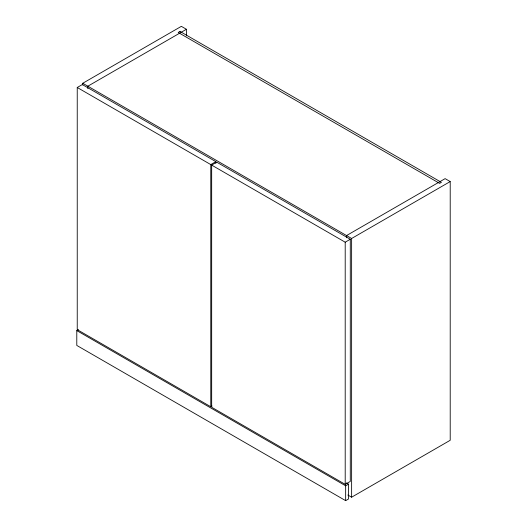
<?xml version="1.0" encoding="UTF-8"?>
<svg xmlns="http://www.w3.org/2000/svg" width="527" height="527" viewBox="0 0 527 527"><rect width="100%" height="100%" fill="white"/><g stroke="black" fill="none" stroke-linecap="round" stroke-linejoin="round"><path stroke-width="0.79" d="M82.765 84.906L82.765 83.266L181.347 26.35L186.426 29.281L186.426 35.849M212.045 406.007L210.774 406.739L77.238 329.645L77.238 87.489L82.317 84.557L215.853 161.651L215.853 163.298M186.426 29.281L87.844 86.197L87.844 88.661M77.238 87.489L210.774 164.589L215.853 161.651M211.67 165.103L216.749 162.171L350.284 239.265L350.284 481.421L345.205 484.353L211.67 407.259L211.67 165.103L345.205 242.196L350.284 239.265M346.384 482.93L348.518 484.161L348.518 498.997L345.653 500.65L76.79 345.429L76.79 330.594L78.516 329.599M82.765 83.266L351.628 238.487L450.21 181.571L450.21 440.282L351.628 497.198L347.82 495.005M76.79 330.594L345.653 485.815L348.518 484.161M450.21 181.571L445.131 178.64L346.549 235.556L346.549 237.756M351.628 238.487L351.628 497.198M345.653 485.815L345.653 500.65M345.205 242.196L345.205 484.353M210.774 164.589L210.774 406.739M180.003 31.436L178.212 32.47L439.604 183.383L441.395 182.349L180.003 31.436"/></g></svg>
